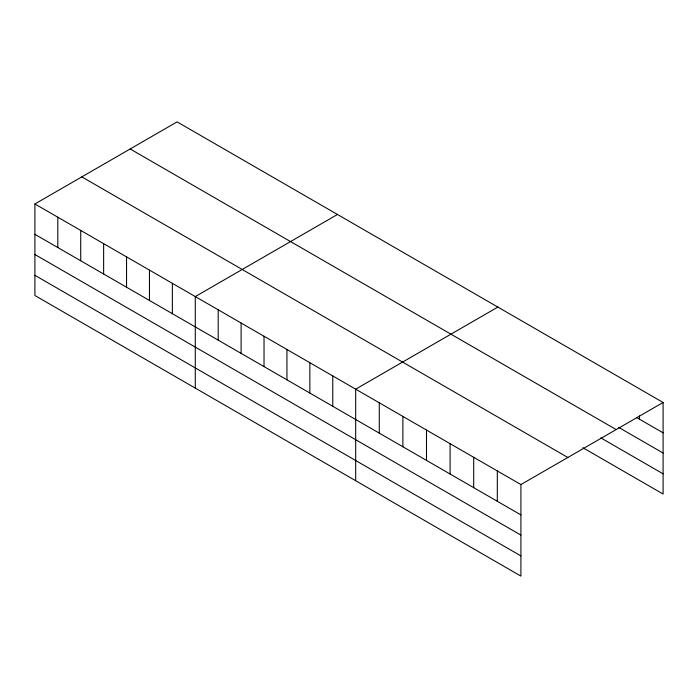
<?xml version="1.0" encoding="UTF-8"?>
<svg xmlns="http://www.w3.org/2000/svg" width="698" height="698" viewBox="0 0 698 698"><rect width="100%" height="100%" fill="white"/><g stroke="black" fill="none" stroke-linecap="round" stroke-linejoin="round"><path stroke-width="1.05" d="M520.917 535.113L520.917 484.569L34.9 203.973L34.9 295.516L520.917 576.12L520.917 535.113L34.9 254.508M582.839 447.688L663.1 494.027L663.1 402.484L177.083 121.88L34.9 203.973M337.466 214.478L195.283 296.571L195.283 388.114M497.857 307.076L355.675 389.17L355.675 480.713M520.917 484.569L663.1 402.484M636.663 417.561L663.1 432.83M618.716 427.403L663.1 453.028M130.16 148.971L616.177 429.575M600.777 437.855L663.1 473.837M81.823 176.882L567.84 457.478M34.9 234.319L520.917 514.915M34.9 275.317L520.917 555.922M639.49 415.947L639.49 419.201M497.316 470.941L497.316 501.286M473.706 457.312L473.706 487.658M450.097 443.684L450.097 474.029M426.495 430.055L426.495 460.401M402.886 416.427L402.886 446.772M379.276 402.798L379.276 433.144M332.763 375.934L332.763 406.28M309.851 362.707L309.851 393.053M286.939 349.48L286.939 379.825M264.027 336.253L264.027 366.598M241.115 323.026L241.115 353.371M218.195 309.799L218.195 340.144M172.371 283.336L172.371 313.69M149.459 270.109L149.459 300.454M126.547 256.881L126.547 287.227M103.636 243.654L103.636 274M80.724 230.427L80.724 260.773M57.812 217.2L57.812 247.546"/></g></svg>
